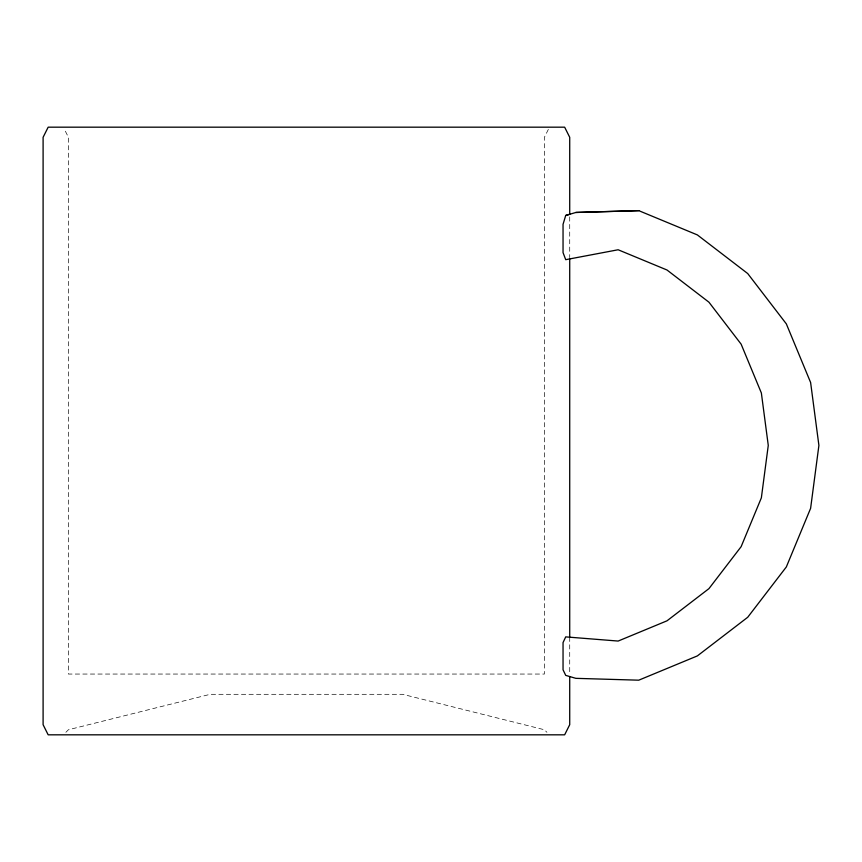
<?xml version="1.0" encoding="UTF-8"?>
<svg xmlns="http://www.w3.org/2000/svg" width="862" height="862" viewBox="0 0 862 862"><rect width="100%" height="100%" fill="white"/><g stroke="black" fill="none" stroke-linecap="round" stroke-linejoin="round"><path stroke-width="0.65" stroke-dasharray="4.31 3.23" d="M548.34 129.429L544.396 137.306L544.396 674.052L68.421 674.052L68.421 137.306L64.478 129.429M65.889 732.291L68.421 729.758L210.199 694.309L402.619 694.309L544.396 729.758L546.928 732.291M569.717 216.879L569.717 257.609M569.717 637.201L569.717 673.922"/><path stroke-width="1.29" d="M569.717 676.541L569.717 724.694L564.653 734.823L48.164 734.823L43.1 724.694L43.1 137.306L48.164 127.177L564.653 127.177L569.717 137.306L569.717 214.261L565.72 215.446L563.048 224.325L563.048 252.62L565.72 259.677L618.14 249.764L666.994 270L708.941 302.196L741.126 344.143L761.361 392.986L768.268 445.417L761.361 497.837L741.126 546.68L708.941 588.638L666.994 620.823L618.14 641.059L565.72 636.889L563.048 642.567L563.048 669.785L565.72 675.377L575.848 678.34L638.753 680.183L697.369 655.907L747.71 617.278L786.338 566.937L810.614 508.321L818.9 445.417L810.614 382.502L786.338 323.886L747.71 273.545L697.369 234.917L638.753 210.64L575.848 212.44M565.72 215.446L575.848 212.483L638.753 210.64M569.717 258.923L569.717 637.201"/></g></svg>
